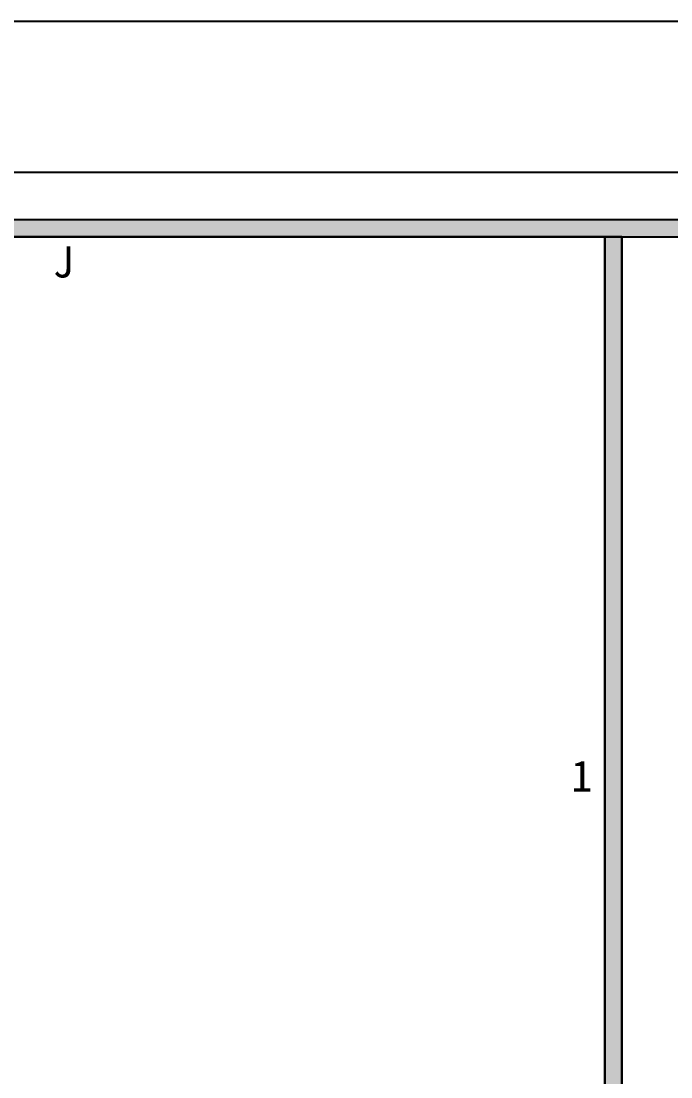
# Model space of a CAD drawing. Header units: millimetres. Extents: x -114775 to 228300, y -175499 to 108657.
# Drawn here: x -101262.52 to -101232.4, y -110672.33 to -110623.39 of the extents above; entities that cross this region are included whole.
import ezdxf
from ezdxf.enums import TextEntityAlignment as Align

# ---------------------------------------------------------------- set-up
doc = ezdxf.new("R2010")
doc.units = ezdxf.units.MM
doc.header["$LTSCALE"] = 1000
doc.layers.add('DEFPOINTS(视图框)', color=251, linetype='CONTINUOUS', plot=False)
doc.layers.add('W-图框', color=251, linetype='CONTINUOUS')
doc.styles.add('A2图框$0$ZZ', font='simhei.ttf')
doc.styles.add('WORD-2', font='simhei.ttf')
doc.styles.add('WORD-3', font='')
doc.styles.get('WORD-3').set_extended_font_data('SimSun')

# ---------------------------------------------------------------- blocks, each defined once
blk = doc.blocks.new('A2 图框')
at = {"layer": 'W-图框', "ltscale": 0.5}
h = blk.add_hatch(color=161, dxfattribs=at)
h.paths.add_polyline_path([(-562, 403), (-3, 403), (-3, 3), (-562, 3)], flags=16)
h.paths.add_polyline_path([(-562.8, 403.8), (-2.2, 403.8), (-2.2, 2.2), (-562.8, 2.2)])
at = {"layer": 'W-图框', "linetype": 'ByBlock'}
blk.add_hatch(color=161, dxfattribs=at).paths.add_polyline_path([(-61.8, 403), (-61, 403), (-61, 3), (-61.8, 3)])
at = {"layer": 'W-图框', "color": 251, "ltscale": 0.01}
for points in [[(-587, 413), (7, 413), (7, -7), (-587, -7)], [(-580, 406), (0, 406), (0, 0), (-580, 0)]]:
    blk.add_lwpolyline(points, close=True, dxfattribs=at)
at = {"layer": 'W-图框', "color": 161, "ltscale": 0.5}
for points in [[(-562.8, 403.8), (-2.2, 403.8), (-2.2, 2.2), (-562.8, 2.2)], [(-562, 403), (-3, 403), (-3, 3), (-562, 3)]]:
    blk.add_lwpolyline(points, close=True, dxfattribs=at)
at = {"layer": 'W-图框', "color": 161, "linetype": 'ByBlock'}
for points in [[(-562, 403), (-562, 3), (-61, 3), (-61, 403)], [(-61.8, 403), (-61, 403), (-61, 3), (-61.8, 3)], [(-3, 3), (-61, 3), (-61, 403), (-3, 403)], [(-3, 3), (-61, 3), (-61, 403), (-3, 403)]]:
    blk.add_lwpolyline(points, close=True, dxfattribs=at)
at = {"layer": 'W-图框', "lineweight": 0, "ltscale": 150, "style": 'A2图框$0$ZZ'}
for s, p in [('J', (-86.9, 401.824)), ('1', (-62.865, 378))]:
    blk.add_text(s, height=1.446, dxfattribs=at).set_placement(p, align=Align.MIDDLE)
at = {"layer": 'W-图框', "color": 35, "lineweight": 0, "style": 'WORD-3', "width": 0.65}
blk.add_attdef('建设单位', text='', height=3, dxfattribs=at).set_placement((-32, 300.486), align=Align.MIDDLE)
at = {"layer": 'W-图框', "color": 35, "ltscale": 1000, "style": 'WORD-2'}
for tag, height, width, p in [('项目名称英文翻译', 3.5, 0.8, (-21.14, 246.277)), ('项目名称', 7, 0.7, (-41.375, 246.277)), ('项目名称', 7, 0.7, (-30.732, 246.277))]:
    blk.add_attdef(tag, text='', height=height, rotation=90, dxfattribs=dict(at, width=width)).set_placement(p, align=Align.MIDDLE)
at = {"layer": 'W-图框', "color": 35, "lineweight": 0, "style": 'WORD-2'}
for tag, p in [('2013.01.01', (-41.463, 175.996)), ('2013.03.01', (-13.424, 175.996)), ('2013.05.01', (-41.463, 168.996)), ('2013.06.01', (-13.424, 168.996)), ('2013.08.01', (-41.463, 161.996)), ('2013.09.01', (-13.424, 161.996)), ('2013.09.01', (-32, 112.996))]:
    blk.add_attdef(tag, text='', height=1.8, dxfattribs=at).set_placement(p, align=Align.MIDDLE)
at = {"layer": 'W-图框', "color": 35, "ltscale": 1000, "style": 'WORD-2', "width": 0.78}
blk.add_attdef('FS2011000', text='', height=3.5, dxfattribs=at).set_placement((-32, 11.452), align=Align.MIDDLE)

msp = doc.modelspace()

# ---------------------------------------------------------------- linework, layer by layer
at = {"layer": 'DEFPOINTS(视图框)', "ltscale": 0.01}
msp.add_lwpolyline([(-101735.692, -110633.387), (-101235.463, -110633.387), (-101235.463, -111033.387), (-101735.692, -111033.387)], close=True, dxfattribs=at)

# ---------------------------------------------------------------- block references
at = {"layer": 'W-图框'}
msp.add_blockref('A2 图框', (-101173.663, -111036.387), dxfattribs=at)

doc.saveas('drawing.dxf')
